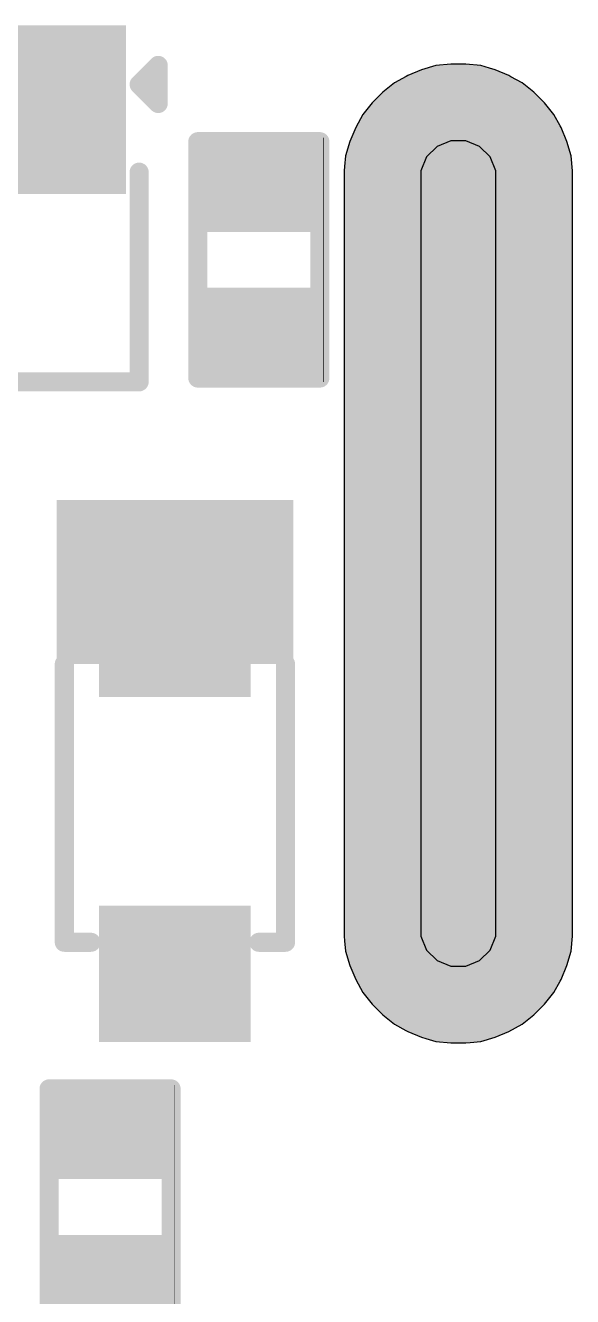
# Model space of a CAD drawing. Header units: inches. Extents: x -5 to 5450, y -4 to 5452.
# Drawn here: x 81.7 to 85.34, y 15.29 to 23.76 of the extents above; entities that cross this region are included whole.
import ezdxf

# ---------------------------------------------------------------- set-up
doc = ezdxf.new("R2010")
doc.units = ezdxf.units.IN
for name, color, linetype in [('Board_outline', 216, 'Continuous'), ('Ground', 76, 'Continuous'), ('Multi-Layer', 9, 'Continuous'), ('Power', 16, 'Continuous'), ('Top Layer', 1, 'Continuous'), ('Top Overlay', 2, 'Continuous'), ('Top Paste', 8, 'Continuous'), ('Top Solder', 216, 'Continuous')]:
    doc.layers.add(name, color=color, linetype=linetype)

# ---------------------------------------------------------------- blocks, each defined once
blk = doc.blocks.new('R___0402_58')
at = {"layer": 'Top Layer'}
for points in [[(-0.6985, -0.3175), (-0.6985, 0.3175), (-0.2413, 0.3175), (-0.2413, -0.3175)], [(0.2413, -0.3175), (0.2413, 0.3175), (0.6985, 0.3175), (0.6985, -0.3175)]]:
    blk.add_hatch(color=1, dxfattribs=at).paths.add_polyline_path(points)
at = {"layer": 'Top Paste'}
for points in [[(-0.6985, -0.3175), (-0.6985, 0.3175), (-0.2413, 0.3175), (-0.2413, -0.3175)], [(0.2413, -0.3175), (0.2413, 0.3175), (0.6985, 0.3175), (0.6985, -0.3175)]]:
    blk.add_hatch(color=8, dxfattribs=at).paths.add_polyline_path(points)
at = {"layer": 'Top Solder'}
for points in [[(-0.7535, -0.3725), (-0.7535, 0.3725), (-0.1863, 0.3725), (-0.1863, -0.3725)], [(0.1863, -0.3725), (0.1863, 0.3725), (0.7535, 0.3725), (0.7535, -0.3725)]]:
    blk.add_hatch(color=216, dxfattribs=at).paths.add_polyline_path(points)
at = {"layer": 'Top Overlay'}
for points in [[(-0.7874, 0.4064, 0.127, 0.127, 0), (0.7874, 0.4064, 0.127, 0.127, 0)], [(-0.7874, 0.4064, 0.127, 0.127, 0), (-0.7874, -0.4064, 0.127, 0.127, 0)], [(0.7874, 0.4064, 0.127, 0.127, 0), (0.7874, -0.4064, 0.127, 0.127, 0)], [(-0.7874, -0.4064, 0.127, 0.127, 0), (0.7874, -0.4064, 0.127, 0.127, 0)], [(-0.8128, -0.4318, 0.00323, 0.00323, 0), (0.8128, -0.4318, 0.00323, 0.00323, 0)]]:
    blk.add_lwpolyline(points, format="xyseb", dxfattribs=at)
for points in [[(-0.8191, 0.4064, 0.0635, 0.0635, 1), (-0.7556, 0.4064, 0.0635, 0.0635, 1)], [(-0.8191, 0.4064, 0.0635, 0.0635, 1), (-0.7556, 0.4064, 0.0635, 0.0635, 1)], [(0.7556, 0.4064, 0.0635, 0.0635, 1), (0.8191, 0.4064, 0.0635, 0.0635, 1)], [(0.7556, 0.4064, 0.0635, 0.0635, 1), (0.8191, 0.4064, 0.0635, 0.0635, 1)], [(-0.8191, -0.4064, 0.0635, 0.0635, 1), (-0.7556, -0.4064, 0.0635, 0.0635, 1)], [(-0.8191, -0.4064, 0.0635, 0.0635, 1), (-0.7556, -0.4064, 0.0635, 0.0635, 1)], [(0.7556, -0.4064, 0.0635, 0.0635, 1), (0.8191, -0.4064, 0.0635, 0.0635, 1)], [(0.7556, -0.4064, 0.0635, 0.0635, 1), (0.8191, -0.4064, 0.0635, 0.0635, 1)], [(-0.8136, -0.4318, 0.00161, 0.00161, 1), (-0.812, -0.4318, 0.00161, 0.00161, 1)], [(0.812, -0.4318, 0.00161, 0.00161, 1), (0.8136, -0.4318, 0.00161, 0.00161, 1)]]:
    blk.add_lwpolyline(points, format="xyseb", close=True, dxfattribs=at)
blk = doc.blocks.new('R___0402_59')
at = {"layer": 'Top Layer'}
for points in [[(-0.6985, -0.3175), (-0.6985, 0.3175), (-0.2413, 0.3175), (-0.2413, -0.3175)], [(0.2413, -0.3175), (0.2413, 0.3175), (0.6985, 0.3175), (0.6985, -0.3175)]]:
    blk.add_hatch(color=1, dxfattribs=at).paths.add_polyline_path(points)
at = {"layer": 'Top Paste'}
for points in [[(-0.6985, -0.3175), (-0.6985, 0.3175), (-0.2413, 0.3175), (-0.2413, -0.3175)], [(0.2413, -0.3175), (0.2413, 0.3175), (0.6985, 0.3175), (0.6985, -0.3175)]]:
    blk.add_hatch(color=8, dxfattribs=at).paths.add_polyline_path(points)
at = {"layer": 'Top Solder'}
for points in [[(-0.7535, -0.3725), (-0.7535, 0.3725), (-0.1863, 0.3725), (-0.1863, -0.3725)], [(0.1863, -0.3725), (0.1863, 0.3725), (0.7535, 0.3725), (0.7535, -0.3725)]]:
    blk.add_hatch(color=216, dxfattribs=at).paths.add_polyline_path(points)
at = {"layer": 'Top Overlay'}
for points in [[(-0.7874, 0.4064, 0.127, 0.127, 0), (0.7874, 0.4064, 0.127, 0.127, 0)], [(-0.7874, 0.4064, 0.127, 0.127, 0), (-0.7874, -0.4064, 0.127, 0.127, 0)], [(0.7874, 0.4064, 0.127, 0.127, 0), (0.7874, -0.4064, 0.127, 0.127, 0)], [(-0.7874, -0.4064, 0.127, 0.127, 0), (0.7874, -0.4064, 0.127, 0.127, 0)], [(-0.8128, -0.4318, 0.00323, 0.00323, 0), (0.8128, -0.4318, 0.00323, 0.00323, 0)]]:
    blk.add_lwpolyline(points, format="xyseb", dxfattribs=at)
for points in [[(-0.8191, 0.4064, 0.0635, 0.0635, 1), (-0.7556, 0.4064, 0.0635, 0.0635, 1)], [(-0.8191, 0.4064, 0.0635, 0.0635, 1), (-0.7556, 0.4064, 0.0635, 0.0635, 1)], [(0.7556, 0.4064, 0.0635, 0.0635, 1), (0.8191, 0.4064, 0.0635, 0.0635, 1)], [(0.7556, 0.4064, 0.0635, 0.0635, 1), (0.8191, 0.4064, 0.0635, 0.0635, 1)], [(-0.8191, -0.4064, 0.0635, 0.0635, 1), (-0.7556, -0.4064, 0.0635, 0.0635, 1)], [(-0.8191, -0.4064, 0.0635, 0.0635, 1), (-0.7556, -0.4064, 0.0635, 0.0635, 1)], [(0.7556, -0.4064, 0.0635, 0.0635, 1), (0.8191, -0.4064, 0.0635, 0.0635, 1)], [(0.7556, -0.4064, 0.0635, 0.0635, 1), (0.8191, -0.4064, 0.0635, 0.0635, 1)], [(-0.8136, -0.4318, 0.00161, 0.00161, 1), (-0.812, -0.4318, 0.00161, 0.00161, 1)], [(0.812, -0.4318, 0.00161, 0.00161, 1), (0.8136, -0.4318, 0.00161, 0.00161, 1)]]:
    blk.add_lwpolyline(points, format="xyseb", close=True, dxfattribs=at)
blk = doc.blocks.new('SOT_23_94')
at = {"layer": 'Top Layer'}
for points in [[(-0.41, 1.46), (0.41, 1.46), (0.41, 0.54), (-0.41, 0.54)], [(-1.36, -0.54), (-0.54, -0.54), (-0.54, -1.46), (-1.36, -1.46)], [(0.54, -0.54), (1.36, -0.54), (1.36, -1.46), (0.54, -1.46)]]:
    blk.add_hatch(color=1, dxfattribs=at).paths.add_polyline_path(points)
at = {"layer": 'Top Paste'}
for points in [[(-0.41, 1.46), (0.41, 1.46), (0.41, 0.54), (-0.41, 0.54)], [(-1.36, -0.54), (-0.54, -0.54), (-0.54, -1.46), (-1.36, -1.46)], [(0.54, -0.54), (1.36, -0.54), (1.36, -1.46), (0.54, -1.46)]]:
    blk.add_hatch(color=8, dxfattribs=at).paths.add_polyline_path(points)
at = {"layer": 'Top Solder'}
for points in [[(-0.5116, 1.5616), (0.5116, 1.5616), (0.5116, 0.4384), (-0.5116, 0.4384)], [(-1.4616, -0.4384), (-0.4384, -0.4384), (-0.4384, -1.5616), (-1.4616, -1.5616)], [(0.4384, -0.4384), (1.4616, -0.4384), (1.4616, -1.5616), (0.4384, -1.5616)]]:
    blk.add_hatch(color=216, dxfattribs=at).paths.add_polyline_path(points)
at = {"layer": 'Top Overlay'}
for points in [[(-1.5494, 0.8128, 0.127, 0.127, 0), (-1.5494, -0.5842, 0.127, 0.127, 0)], [(-0.5588, 0.8128, 0.127, 0.127, 0), (-1.5494, 0.8128, 0.127, 0.127, 0)], [(1.5494, 0.8128, 0.127, 0.127, 0), (0.5588, 0.8128, 0.127, 0.127, 0)], [(1.5494, 0.8128, 0.127, 0.127, 0), (1.5494, -0.5842, 0.127, 0.127, 0)], [(0.3302, -0.7874, 0.127, 0.127, 0), (-0.3302, -0.7874, 0.127, 0.127, 0)], [(-1.5494, -1.1684, 0.127, 0.127, 0), (-1.6764, -1.0414, 0.127, 0.127, 0)], [(-1.6764, -1.0414, 0.127, 0.127, 0), (-1.6764, -1.2954, 0.127, 0.127, 0)], [(-1.5494, -1.1684, 0.127, 0.127, 0), (-1.6764, -1.2954, 0.127, 0.127, 0)]]:
    blk.add_lwpolyline(points, format="xyseb", dxfattribs=at)
for points in [[(-1.5812, 0.8128, 0.0635, 0.0635, 1), (-1.5176, 0.8128, 0.0635, 0.0635, 1)], [(-1.5812, 0.8128, 0.0635, 0.0635, 1), (-1.5176, 0.8128, 0.0635, 0.0635, 1)], [(-0.5905, 0.8128, 0.0635, 0.0635, 1), (-0.5271, 0.8128, 0.0635, 0.0635, 1)], [(0.5271, 0.8128, 0.0635, 0.0635, 1), (0.5905, 0.8128, 0.0635, 0.0635, 1)], [(1.5176, 0.8128, 0.0635, 0.0635, 1), (1.5812, 0.8128, 0.0635, 0.0635, 1)], [(1.5176, 0.8128, 0.0635, 0.0635, 1), (1.5812, 0.8128, 0.0635, 0.0635, 1)], [(-1.5812, -0.5842, 0.0635, 0.0635, 1), (-1.5176, -0.5842, 0.0635, 0.0635, 1)], [(1.5176, -0.5842, 0.0635, 0.0635, 1), (1.5812, -0.5842, 0.0635, 0.0635, 1)], [(-0.3619, -0.7874, 0.0635, 0.0635, 1), (-0.2984, -0.7874, 0.0635, 0.0635, 1)], [(0.2984, -0.7874, 0.0635, 0.0635, 1), (0.3619, -0.7874, 0.0635, 0.0635, 1)], [(-1.7082, -1.0414, 0.0635, 0.0635, 1), (-1.6446, -1.0414, 0.0635, 0.0635, 1)], [(-1.7082, -1.0414, 0.0635, 0.0635, 1), (-1.6446, -1.0414, 0.0635, 0.0635, 1)], [(-1.5812, -1.1684, 0.0635, 0.0635, 1), (-1.5176, -1.1684, 0.0635, 0.0635, 1)], [(-1.5812, -1.1684, 0.0635, 0.0635, 1), (-1.5176, -1.1684, 0.0635, 0.0635, 1)], [(-1.7082, -1.2954, 0.0635, 0.0635, 1), (-1.6446, -1.2954, 0.0635, 0.0635, 1)], [(-1.7082, -1.2954, 0.0635, 0.0635, 1), (-1.6446, -1.2954, 0.0635, 0.0635, 1)]]:
    blk.add_lwpolyline(points, format="xyseb", close=True, dxfattribs=at)
blk = doc.blocks.new('SOD_323_164')
at = {"layer": 'Top Layer'}
for points in [[(-0.75, -0.45), (-1.55, -0.45), (-1.55, 0.45), (-0.75, 0.45)], [(1.55, -0.45), (0.75, -0.45), (0.75, 0.45), (1.55, 0.45)]]:
    blk.add_hatch(color=1, dxfattribs=at).paths.add_polyline_path(points)
at = {"layer": 'Top Overlay'}
for points in [[(-2.0068, 0.4827), (-0.9146, 0.4827), (-0.9146, 0.7875), (-2.0068, 0.7875)], [(-2.0068, -0.5079), (-1.575, -0.5079), (-1.575, 0.5081), (-2.0068, 0.5081)], [(-2.0068, -0.7873), (-0.9146, -0.7873), (-0.9146, -0.4825), (-2.0068, -0.4825)]]:
    blk.add_hatch(color=2, dxfattribs=at).paths.add_polyline_path(points)
at = {"layer": 'Top Paste'}
for points in [[(-0.75, -0.45), (-1.55, -0.45), (-1.55, 0.45), (-0.75, 0.45)], [(1.55, -0.45), (0.75, -0.45), (0.75, 0.45), (1.55, 0.45)]]:
    blk.add_hatch(color=8, dxfattribs=at).paths.add_polyline_path(points)
at = {"layer": 'Top Solder'}
for points in [[(-0.695, -0.505), (-1.605, -0.505), (-1.605, 0.505), (-0.695, 0.505)], [(1.605, -0.505), (0.695, -0.505), (0.695, 0.505), (1.605, 0.505)]]:
    blk.add_hatch(color=216, dxfattribs=at).paths.add_polyline_path(points)
at = {"layer": 'Top Overlay'}
for points in [[(0.9398, 0.7366, 0.127, 0.127, 0), (-0.9144, 0.7366, 0.127, 0.127, 0)], [(0.9398, 0.5588, 0.127, 0.127, 0), (0.9398, 0.7366, 0.127, 0.127, 0)], [(0.9398, -0.7366, 0.127, 0.127, 0), (0.9398, -0.5588, 0.127, 0.127, 0)], [(0.9398, -0.7366, 0.127, 0.127, 0), (-0.9144, -0.7366, 0.127, 0.127, 0)]]:
    blk.add_lwpolyline(points, format="xyseb", dxfattribs=at)
for points in [[(-0.9461, 0.7366, 0.0635, 0.0635, 1), (-0.8827, 0.7366, 0.0635, 0.0635, 1)], [(0.908, 0.7366, 0.0635, 0.0635, 1), (0.9715, 0.7366, 0.0635, 0.0635, 1)], [(0.908, 0.7366, 0.0635, 0.0635, 1), (0.9715, 0.7366, 0.0635, 0.0635, 1)], [(0.908, 0.5588, 0.0635, 0.0635, 1), (0.9715, 0.5588, 0.0635, 0.0635, 1)], [(0.908, -0.5588, 0.0635, 0.0635, 1), (0.9715, -0.5588, 0.0635, 0.0635, 1)], [(-0.9461, -0.7366, 0.0635, 0.0635, 1), (-0.8827, -0.7366, 0.0635, 0.0635, 1)], [(0.908, -0.7366, 0.0635, 0.0635, 1), (0.9715, -0.7366, 0.0635, 0.0635, 1)], [(0.908, -0.7366, 0.0635, 0.0635, 1), (0.9715, -0.7366, 0.0635, 0.0635, 1)]]:
    blk.add_lwpolyline(points, format="xyseb", close=True, dxfattribs=at)

msp = doc.modelspace()

# ---------------------------------------------------------------- linework, layer by layer
at = {"layer": 'Board_outline'}
for points in [[(84.3297, 22.7372, 0.254, 0.254, -1), (84.8297, 22.7372, 0.254, 0.254, 0)], [(84.3297, 17.7372, 0.254, 0.254, 0), (84.3297, 22.7372, 0.254, 0.254, 0)], [(84.8297, 17.7372, 0.254, 0.254, 0), (84.8297, 22.7372, 0.254, 0.254, 0)], [(84.8297, 17.7372, 0.254, 0.254, -1), (84.3297, 17.7372, 0.254, 0.254, 0)]]:
    msp.add_lwpolyline(points, format="xyseb", dxfattribs=at)
for points in [[(84.2662, 22.7372, 0.127, 0.127, 1), (84.3932, 22.7372, 0.127, 0.127, 1)], [(84.2662, 22.7372, 0.127, 0.127, 1), (84.3932, 22.7372, 0.127, 0.127, 1)], [(84.7662, 22.7372, 0.127, 0.127, 1), (84.8932, 22.7372, 0.127, 0.127, 1)], [(84.7662, 22.7372, 0.127, 0.127, 1), (84.8932, 22.7372, 0.127, 0.127, 1)], [(84.2662, 17.7372, 0.127, 0.127, 1), (84.3932, 17.7372, 0.127, 0.127, 1)], [(84.2662, 17.7372, 0.127, 0.127, 1), (84.3932, 17.7372, 0.127, 0.127, 1)], [(84.7662, 17.7372, 0.127, 0.127, 1), (84.8932, 17.7372, 0.127, 0.127, 1)], [(84.7662, 17.7372, 0.127, 0.127, 1), (84.8932, 17.7372, 0.127, 0.127, 1)]]:
    msp.add_lwpolyline(points, format="xyseb", close=True, dxfattribs=at)
at = {"layer": 'Ground'}
for p, q in [((84.3346, 23.4588), (84.2427, 23.4207)), ((84.4304, 23.4878), (84.3346, 23.4588)), ((84.53, 23.4977), (84.4304, 23.4878)), ((84.6294, 23.4977), (84.53, 23.4977)), ((84.53, 23.4977), (84.53, 23.4977)), ((84.53, 23.4977), (84.53, 23.4977)), ((84.729, 23.4878), (84.6294, 23.4977)), ((84.6294, 23.4977), (84.6294, 23.4977)), ((84.6294, 23.4977), (84.6294, 23.4977)), ((84.7871, 23.4702), (84.729, 23.4878)), ((84.8248, 23.4588), (84.7871, 23.4702)), ((84.9166, 23.4207), (84.8248, 23.4588)), ((84.8248, 23.4588), (84.8248, 23.4588)), ((84.8248, 23.4588), (84.8248, 23.4588)), ((84.1545, 23.3736), (84.0771, 23.3101)), ((84.2313, 23.4146), (84.1545, 23.3736)), ((84.2427, 23.4207), (84.2313, 23.4146)), ((84.2427, 23.4207), (84.2427, 23.4207)), ((84.2427, 23.4207), (84.2427, 23.4207)), ((84.2427, 23.4207), (84.2427, 23.4207)), ((84.9167, 23.4207), (84.9166, 23.4207)), ((84.9166, 23.4207), (84.9166, 23.4207)), ((84.9166, 23.4207), (84.9166, 23.4207)), ((84.9297, 23.4137), (84.9167, 23.4207)), ((85.0049, 23.3736), (84.9297, 23.4137)), ((85.0267, 23.3557), (85.0049, 23.3736)), ((85.0049, 23.3736), (85.0049, 23.3736)), ((85.0049, 23.3736), (85.0049, 23.3736)), ((84.0771, 23.3101), (84.0068, 23.2398)), ((85.0823, 23.3101), (85.0267, 23.3557)), ((85.1526, 23.2398), (85.0823, 23.3101)), ((84.0068, 23.2398), (83.9433, 23.1624)), ((85.2161, 23.1624), (85.1526, 23.2398)), ((83.9433, 23.1624), (83.8961, 23.0742)), ((85.2571, 23.0856), (85.2161, 23.1624)), ((83.8961, 23.0741), (83.8581, 22.9823)), ((83.8961, 23.0742), (83.8961, 23.0741)), ((83.8961, 23.0741), (83.8961, 23.0741)), ((85.2632, 23.0742), (85.2571, 23.0856)), ((85.3013, 22.9823), (85.2632, 23.0742)), ((85.2632, 23.0742), (85.2632, 23.0742)), ((85.2632, 23.0742), (85.2632, 23.0742)), ((85.2632, 23.0742), (85.2632, 23.0742)), ((83.8581, 22.9823), (83.829, 22.8865)), ((85.3303, 22.8865), (85.3013, 22.9823)), ((83.829, 22.8865), (83.8221, 22.8163)), ((85.3401, 22.7869), (85.3303, 22.8865)), ((83.8221, 22.8163), (83.8192, 22.7869)), ((83.8192, 22.7869), (83.8192, 22.7372)), ((85.3401, 22.7372), (85.3401, 22.7869)), ((85.3401, 22.7869), (85.3401, 22.7869)), ((85.3401, 22.7869), (85.3401, 22.7869)), ((83.8192, 22.7372), (83.8192, 17.7372)), ((85.3401, 17.7372), (85.3401, 22.7372)), ((83.8192, 17.7372), (83.8192, 17.6875)), ((85.3401, 17.6875), (85.3401, 17.7372)), ((83.8192, 17.6875), (83.8221, 17.6581)), ((83.8221, 17.6581), (83.829, 17.5879)), ((85.3303, 17.5879), (85.3401, 17.6875)), ((85.3401, 17.6875), (85.3401, 17.6875)), ((85.3401, 17.6875), (85.3401, 17.6875)), ((83.829, 17.5879), (83.8581, 17.4921)), ((85.3013, 17.4921), (85.3303, 17.5879)), ((83.8581, 17.4921), (83.8961, 17.4002)), ((85.2632, 17.4002), (85.3013, 17.4921)), ((83.8961, 17.4002), (83.8961, 17.4002)), ((83.8961, 17.4002), (83.8961, 17.4002)), ((83.8961, 17.4002), (83.9433, 17.312)), ((85.2161, 17.312), (85.2571, 17.3888)), ((85.2571, 17.3888), (85.2632, 17.4002)), ((85.2632, 17.4002), (85.2632, 17.4002)), ((85.2632, 17.4002), (85.2632, 17.4002)), ((85.2632, 17.4002), (85.2632, 17.4002)), ((83.9433, 17.312), (84.0068, 17.2346)), ((85.1526, 17.2346), (85.2161, 17.312)), ((84.0068, 17.2346), (84.0771, 17.1643)), ((85.0823, 17.1643), (85.1526, 17.2346)), ((84.0771, 17.1643), (84.0771, 17.1643)), ((84.0771, 17.1643), (84.0771, 17.1643)), ((84.0771, 17.1643), (84.1109, 17.1366)), ((84.1109, 17.1366), (84.1545, 17.1008)), ((85.0049, 17.1008), (85.0823, 17.1643)), ((84.1545, 17.1008), (84.1545, 17.1008)), ((84.1545, 17.1008), (84.1545, 17.1008)), ((84.1545, 17.1008), (84.2296, 17.0607)), ((84.2296, 17.0607), (84.2427, 17.0537)), ((84.2427, 17.0537), (84.2427, 17.0537)), ((84.2427, 17.0537), (84.2427, 17.0537)), ((84.2427, 17.0537), (84.3346, 17.0156)), ((84.8248, 17.0156), (84.9166, 17.0537)), ((84.9166, 17.0537), (85.0049, 17.1008)), ((84.9166, 17.0537), (84.9166, 17.0537)), ((84.9166, 17.0537), (84.9166, 17.0537)), ((84.3346, 17.0156), (84.3635, 17.0068)), ((84.3635, 17.0068), (84.4304, 16.9866)), ((84.4304, 16.9866), (84.53, 16.9767)), ((84.53, 16.9767), (84.6294, 16.9767)), ((84.6294, 16.9767), (84.6588, 16.9796)), ((84.6588, 16.9796), (84.729, 16.9865)), ((84.729, 16.9865), (84.8248, 17.0156))]:
    msp.add_line(p, q, dxfattribs=at)
for points in [[(84.3677, 22.8788, 1.016, 1.016, 0), (84.4381, 22.9491, 1.016, 1.016, 0)], [(84.4381, 22.9491, 1.016, 1.016, 0), (84.53, 22.9872, 1.016, 1.016, 0)], [(84.53, 22.9872, 1.016, 1.016, 0), (84.6294, 22.9872, 1.016, 1.016, 0)], [(84.6294, 22.9872, 1.016, 1.016, 0), (84.7213, 22.9491, 1.016, 1.016, 0)], [(84.7213, 22.9491, 1.016, 1.016, 0), (84.7916, 22.8788, 1.016, 1.016, 0)], [(84.3297, 22.7869, 1.016, 1.016, 0), (84.3677, 22.8788, 1.016, 1.016, 0)], [(84.7916, 22.8788, 1.016, 1.016, 0), (84.8297, 22.7869, 1.016, 1.016, 0)], [(84.3297, 22.7372, 1.016, 1.016, 0), (84.3297, 22.7869, 1.016, 1.016, 0)], [(84.8297, 22.7372, 1.016, 1.016, 0), (84.8297, 22.7869, 1.016, 1.016, 0)], [(84.3297, 17.7372, 1.016, 1.016, 0), (84.3297, 22.7372, 1.016, 1.016, 0)], [(84.8297, 17.7372, 1.016, 1.016, 0), (84.8297, 22.7372, 1.016, 1.016, 0)], [(84.3297, 17.6875, 1.016, 1.016, 0), (84.3297, 17.7372, 1.016, 1.016, 0)], [(84.8297, 17.6875, 1.016, 1.016, 0), (84.8297, 17.7372, 1.016, 1.016, 0)], [(84.3297, 17.6875, 1.016, 1.016, 0), (84.3677, 17.5956, 1.016, 1.016, 0)], [(84.7916, 17.5956, 1.016, 1.016, 0), (84.8297, 17.6875, 1.016, 1.016, 0)], [(84.3677, 17.5956, 1.016, 1.016, 0), (84.4381, 17.5253, 1.016, 1.016, 0)], [(84.7213, 17.5253, 1.016, 1.016, 0), (84.7916, 17.5956, 1.016, 1.016, 0)], [(84.4381, 17.5253, 1.016, 1.016, 0), (84.53, 17.4872, 1.016, 1.016, 0)], [(84.53, 17.4872, 1.016, 1.016, 0), (84.6294, 17.4872, 1.016, 1.016, 0)], [(84.6294, 17.4872, 1.016, 1.016, 0), (84.7213, 17.5253, 1.016, 1.016, 0)]]:
    msp.add_lwpolyline(points, format="xyseb", dxfattribs=at)
for points in [[(84.1841, 22.9491, 0.508, 0.508, 1), (84.6921, 22.9491, 0.508, 0.508, 1)], [(84.1841, 22.9491, 0.508, 0.508, 1), (84.6921, 22.9491, 0.508, 0.508, 1)], [(84.276, 22.9872, 0.508, 0.508, 1), (84.784, 22.9872, 0.508, 0.508, 1)], [(84.276, 22.9872, 0.508, 0.508, 1), (84.784, 22.9872, 0.508, 0.508, 1)], [(84.3754, 22.9872, 0.508, 0.508, 1), (84.8834, 22.9872, 0.508, 0.508, 1)], [(84.3754, 22.9872, 0.508, 0.508, 1), (84.8834, 22.9872, 0.508, 0.508, 1)], [(84.4673, 22.9491, 0.508, 0.508, 1), (84.9753, 22.9491, 0.508, 0.508, 1)], [(84.4673, 22.9491, 0.508, 0.508, 1), (84.9753, 22.9491, 0.508, 0.508, 1)], [(84.1137, 22.8788, 0.508, 0.508, 1), (84.6217, 22.8788, 0.508, 0.508, 1)], [(84.1137, 22.8788, 0.508, 0.508, 1), (84.6217, 22.8788, 0.508, 0.508, 1)], [(84.5376, 22.8788, 0.508, 0.508, 1), (85.0456, 22.8788, 0.508, 0.508, 1)], [(84.5376, 22.8788, 0.508, 0.508, 1), (85.0456, 22.8788, 0.508, 0.508, 1)], [(84.0757, 22.7869, 0.508, 0.508, 1), (84.5837, 22.7869, 0.508, 0.508, 1)], [(84.0757, 22.7869, 0.508, 0.508, 1), (84.5837, 22.7869, 0.508, 0.508, 1)], [(84.5757, 22.7869, 0.508, 0.508, 1), (85.0837, 22.7869, 0.508, 0.508, 1)], [(84.5757, 22.7869, 0.508, 0.508, 1), (85.0837, 22.7869, 0.508, 0.508, 1)], [(84.0757, 22.7372, 0.508, 0.508, 1), (84.5837, 22.7372, 0.508, 0.508, 1)], [(84.0757, 22.7372, 0.508, 0.508, 1), (84.5837, 22.7372, 0.508, 0.508, 1)], [(84.5757, 22.7372, 0.508, 0.508, 1), (85.0837, 22.7372, 0.508, 0.508, 1)], [(84.5757, 22.7372, 0.508, 0.508, 1), (85.0837, 22.7372, 0.508, 0.508, 1)], [(84.0757, 17.7372, 0.508, 0.508, 1), (84.5837, 17.7372, 0.508, 0.508, 1)], [(84.0757, 17.7372, 0.508, 0.508, 1), (84.5837, 17.7372, 0.508, 0.508, 1)], [(84.5757, 17.7372, 0.508, 0.508, 1), (85.0837, 17.7372, 0.508, 0.508, 1)], [(84.5757, 17.7372, 0.508, 0.508, 1), (85.0837, 17.7372, 0.508, 0.508, 1)], [(84.0757, 17.6875, 0.508, 0.508, 1), (84.5837, 17.6875, 0.508, 0.508, 1)], [(84.0757, 17.6875, 0.508, 0.508, 1), (84.5837, 17.6875, 0.508, 0.508, 1)], [(84.5757, 17.6875, 0.508, 0.508, 1), (85.0837, 17.6875, 0.508, 0.508, 1)], [(84.5757, 17.6875, 0.508, 0.508, 1), (85.0837, 17.6875, 0.508, 0.508, 1)], [(84.1137, 17.5956, 0.508, 0.508, 1), (84.6217, 17.5956, 0.508, 0.508, 1)], [(84.1137, 17.5956, 0.508, 0.508, 1), (84.6217, 17.5956, 0.508, 0.508, 1)], [(84.5376, 17.5956, 0.508, 0.508, 1), (85.0456, 17.5956, 0.508, 0.508, 1)], [(84.5376, 17.5956, 0.508, 0.508, 1), (85.0456, 17.5956, 0.508, 0.508, 1)], [(84.1841, 17.5253, 0.508, 0.508, 1), (84.6921, 17.5253, 0.508, 0.508, 1)], [(84.1841, 17.5253, 0.508, 0.508, 1), (84.6921, 17.5253, 0.508, 0.508, 1)], [(84.276, 17.4872, 0.508, 0.508, 1), (84.784, 17.4872, 0.508, 0.508, 1)], [(84.276, 17.4872, 0.508, 0.508, 1), (84.784, 17.4872, 0.508, 0.508, 1)], [(84.3754, 17.4872, 0.508, 0.508, 1), (84.8834, 17.4872, 0.508, 0.508, 1)], [(84.3754, 17.4872, 0.508, 0.508, 1), (84.8834, 17.4872, 0.508, 0.508, 1)], [(84.4673, 17.5253, 0.508, 0.508, 1), (84.9753, 17.5253, 0.508, 0.508, 1)], [(84.4673, 17.5253, 0.508, 0.508, 1), (84.9753, 17.5253, 0.508, 0.508, 1)]]:
    msp.add_lwpolyline(points, format="xyseb", close=True, dxfattribs=at)
at = {"layer": 'Multi-Layer'}
for p, q in [((84.4381, 22.9491), (84.3677, 22.8788)), ((84.53, 22.9872), (84.4381, 22.9491)), ((84.6294, 22.9872), (84.53, 22.9872)), ((84.7213, 22.9491), (84.6294, 22.9872)), ((84.7916, 22.8788), (84.7213, 22.9491)), ((84.3677, 22.8788), (84.3297, 22.7869)), ((84.8297, 22.7869), (84.7916, 22.8788)), ((84.3297, 22.7869), (84.3297, 22.7372)), ((84.8297, 22.7372), (84.8297, 22.7869)), ((84.3297, 22.7372), (84.3297, 17.7372)), ((84.3297, 22.7372), (84.3297, 22.7372)), ((84.8297, 17.7372), (84.8297, 22.7372)), ((84.3297, 17.7372), (84.3297, 17.6875)), ((84.8297, 17.6875), (84.8297, 17.7372)), ((84.8297, 17.7372), (84.8297, 17.7372)), ((84.3297, 17.6875), (84.3677, 17.5956)), ((84.7916, 17.5956), (84.8297, 17.6875)), ((84.3677, 17.5956), (84.4381, 17.5253)), ((84.7213, 17.5253), (84.7916, 17.5956)), ((84.4381, 17.5253), (84.53, 17.4872)), ((84.53, 17.4872), (84.6294, 17.4872)), ((84.6294, 17.4872), (84.7213, 17.5253))]:
    msp.add_line(p, q, dxfattribs=at)
at = {"layer": 'Power'}
for p, q in [((84.3346, 23.4588), (84.2427, 23.4207)), ((84.4304, 23.4878), (84.3346, 23.4588)), ((84.53, 23.4977), (84.4304, 23.4878)), ((84.6294, 23.4977), (84.53, 23.4977)), ((84.53, 23.4977), (84.53, 23.4977)), ((84.53, 23.4977), (84.53, 23.4977)), ((84.729, 23.4878), (84.6294, 23.4977)), ((84.6294, 23.4977), (84.6294, 23.4977)), ((84.6294, 23.4977), (84.6294, 23.4977)), ((84.7871, 23.4702), (84.729, 23.4878)), ((84.8248, 23.4588), (84.7871, 23.4702)), ((84.9166, 23.4207), (84.8248, 23.4588)), ((84.8248, 23.4588), (84.8248, 23.4588)), ((84.8248, 23.4588), (84.8248, 23.4588)), ((84.1545, 23.3736), (84.0771, 23.3101)), ((84.2313, 23.4146), (84.1545, 23.3736)), ((84.2427, 23.4207), (84.2313, 23.4146)), ((84.2427, 23.4207), (84.2427, 23.4207)), ((84.2427, 23.4207), (84.2427, 23.4207)), ((84.2427, 23.4207), (84.2427, 23.4207)), ((84.9167, 23.4207), (84.9166, 23.4207)), ((84.9166, 23.4207), (84.9166, 23.4207)), ((84.9166, 23.4207), (84.9166, 23.4207)), ((84.9297, 23.4137), (84.9167, 23.4207)), ((85.0049, 23.3736), (84.9297, 23.4137)), ((85.0267, 23.3557), (85.0049, 23.3736)), ((85.0049, 23.3736), (85.0049, 23.3736)), ((85.0049, 23.3736), (85.0049, 23.3736)), ((84.0771, 23.3101), (84.0068, 23.2398)), ((85.0823, 23.3101), (85.0267, 23.3557)), ((85.1526, 23.2398), (85.0823, 23.3101)), ((84.0068, 23.2398), (83.9433, 23.1624)), ((85.2161, 23.1624), (85.1526, 23.2398)), ((83.9433, 23.1624), (83.8961, 23.0742)), ((85.2571, 23.0856), (85.2161, 23.1624)), ((83.8961, 23.0741), (83.8581, 22.9823)), ((83.8961, 23.0742), (83.8961, 23.0741)), ((83.8961, 23.0741), (83.8961, 23.0741)), ((85.2632, 23.0742), (85.2571, 23.0856)), ((85.3013, 22.9823), (85.2632, 23.0742)), ((85.2632, 23.0742), (85.2632, 23.0742)), ((85.2632, 23.0742), (85.2632, 23.0742)), ((85.2632, 23.0742), (85.2632, 23.0742)), ((83.8581, 22.9823), (83.829, 22.8865)), ((85.3303, 22.8865), (85.3013, 22.9823)), ((83.829, 22.8865), (83.8221, 22.8163)), ((85.3401, 22.7869), (85.3303, 22.8865)), ((83.8221, 22.8163), (83.8192, 22.7869)), ((83.8192, 22.7869), (83.8192, 22.7372)), ((85.3401, 22.7372), (85.3401, 22.7869)), ((85.3401, 22.7869), (85.3401, 22.7869)), ((85.3401, 22.7869), (85.3401, 22.7869)), ((83.8192, 22.7372), (83.8192, 17.7372)), ((85.3401, 17.7372), (85.3401, 22.7372)), ((83.8192, 17.7372), (83.8192, 17.6875)), ((85.3401, 17.6875), (85.3401, 17.7372)), ((83.8192, 17.6875), (83.8221, 17.6581)), ((83.8221, 17.6581), (83.829, 17.5879)), ((85.3303, 17.5879), (85.3401, 17.6875)), ((85.3401, 17.6875), (85.3401, 17.6875)), ((85.3401, 17.6875), (85.3401, 17.6875)), ((83.829, 17.5879), (83.8581, 17.4921)), ((85.3013, 17.4921), (85.3303, 17.5879)), ((83.8581, 17.4921), (83.8961, 17.4002)), ((85.2632, 17.4002), (85.3013, 17.4921)), ((83.8961, 17.4002), (83.8961, 17.4002)), ((83.8961, 17.4002), (83.8961, 17.4002)), ((83.8961, 17.4002), (83.9433, 17.312)), ((85.2161, 17.312), (85.2571, 17.3888)), ((85.2571, 17.3888), (85.2632, 17.4002)), ((85.2632, 17.4002), (85.2632, 17.4002)), ((85.2632, 17.4002), (85.2632, 17.4002)), ((85.2632, 17.4002), (85.2632, 17.4002)), ((83.9433, 17.312), (84.0068, 17.2346)), ((85.1526, 17.2346), (85.2161, 17.312)), ((84.0068, 17.2346), (84.0771, 17.1643)), ((85.0823, 17.1643), (85.1526, 17.2346)), ((84.0771, 17.1643), (84.0771, 17.1643)), ((84.0771, 17.1643), (84.0771, 17.1643)), ((84.0771, 17.1643), (84.1109, 17.1366)), ((84.1109, 17.1366), (84.1545, 17.1008)), ((85.0049, 17.1008), (85.0823, 17.1643)), ((84.1545, 17.1008), (84.1545, 17.1008)), ((84.1545, 17.1008), (84.1545, 17.1008)), ((84.1545, 17.1008), (84.2296, 17.0607)), ((84.2296, 17.0607), (84.2427, 17.0537)), ((84.2427, 17.0537), (84.2427, 17.0537)), ((84.2427, 17.0537), (84.2427, 17.0537)), ((84.2427, 17.0537), (84.3346, 17.0156)), ((84.8248, 17.0156), (84.9166, 17.0537)), ((84.9166, 17.0537), (85.0049, 17.1008)), ((84.9166, 17.0537), (84.9166, 17.0537)), ((84.9166, 17.0537), (84.9166, 17.0537)), ((84.3346, 17.0156), (84.3635, 17.0068)), ((84.3635, 17.0068), (84.4304, 16.9866)), ((84.4304, 16.9866), (84.53, 16.9767)), ((84.53, 16.9767), (84.6294, 16.9767)), ((84.6294, 16.9767), (84.6588, 16.9796)), ((84.6588, 16.9796), (84.729, 16.9865)), ((84.729, 16.9865), (84.8248, 17.0156))]:
    msp.add_line(p, q, dxfattribs=at)
for points in [[(84.3677, 22.8788, 1.016, 1.016, 0), (84.4381, 22.9491, 1.016, 1.016, 0)], [(84.4381, 22.9491, 1.016, 1.016, 0), (84.53, 22.9872, 1.016, 1.016, 0)], [(84.53, 22.9872, 1.016, 1.016, 0), (84.6294, 22.9872, 1.016, 1.016, 0)], [(84.6294, 22.9872, 1.016, 1.016, 0), (84.7213, 22.9491, 1.016, 1.016, 0)], [(84.7213, 22.9491, 1.016, 1.016, 0), (84.7916, 22.8788, 1.016, 1.016, 0)], [(84.3297, 22.7869, 1.016, 1.016, 0), (84.3677, 22.8788, 1.016, 1.016, 0)], [(84.7916, 22.8788, 1.016, 1.016, 0), (84.8297, 22.7869, 1.016, 1.016, 0)], [(84.3297, 22.7372, 1.016, 1.016, 0), (84.3297, 22.7869, 1.016, 1.016, 0)], [(84.8297, 22.7372, 1.016, 1.016, 0), (84.8297, 22.7869, 1.016, 1.016, 0)], [(84.3297, 17.7372, 1.016, 1.016, 0), (84.3297, 22.7372, 1.016, 1.016, 0)], [(84.8297, 17.7372, 1.016, 1.016, 0), (84.8297, 22.7372, 1.016, 1.016, 0)], [(84.3297, 17.6875, 1.016, 1.016, 0), (84.3297, 17.7372, 1.016, 1.016, 0)], [(84.8297, 17.6875, 1.016, 1.016, 0), (84.8297, 17.7372, 1.016, 1.016, 0)], [(84.3297, 17.6875, 1.016, 1.016, 0), (84.3677, 17.5956, 1.016, 1.016, 0)], [(84.7916, 17.5956, 1.016, 1.016, 0), (84.8297, 17.6875, 1.016, 1.016, 0)], [(84.3677, 17.5956, 1.016, 1.016, 0), (84.4381, 17.5253, 1.016, 1.016, 0)], [(84.7213, 17.5253, 1.016, 1.016, 0), (84.7916, 17.5956, 1.016, 1.016, 0)], [(84.4381, 17.5253, 1.016, 1.016, 0), (84.53, 17.4872, 1.016, 1.016, 0)], [(84.53, 17.4872, 1.016, 1.016, 0), (84.6294, 17.4872, 1.016, 1.016, 0)], [(84.6294, 17.4872, 1.016, 1.016, 0), (84.7213, 17.5253, 1.016, 1.016, 0)]]:
    msp.add_lwpolyline(points, format="xyseb", dxfattribs=at)
for points in [[(84.1841, 22.9491, 0.508, 0.508, 1), (84.6921, 22.9491, 0.508, 0.508, 1)], [(84.1841, 22.9491, 0.508, 0.508, 1), (84.6921, 22.9491, 0.508, 0.508, 1)], [(84.276, 22.9872, 0.508, 0.508, 1), (84.784, 22.9872, 0.508, 0.508, 1)], [(84.276, 22.9872, 0.508, 0.508, 1), (84.784, 22.9872, 0.508, 0.508, 1)], [(84.3754, 22.9872, 0.508, 0.508, 1), (84.8834, 22.9872, 0.508, 0.508, 1)], [(84.3754, 22.9872, 0.508, 0.508, 1), (84.8834, 22.9872, 0.508, 0.508, 1)], [(84.4673, 22.9491, 0.508, 0.508, 1), (84.9753, 22.9491, 0.508, 0.508, 1)], [(84.4673, 22.9491, 0.508, 0.508, 1), (84.9753, 22.9491, 0.508, 0.508, 1)], [(84.1137, 22.8788, 0.508, 0.508, 1), (84.6217, 22.8788, 0.508, 0.508, 1)], [(84.1137, 22.8788, 0.508, 0.508, 1), (84.6217, 22.8788, 0.508, 0.508, 1)], [(84.5376, 22.8788, 0.508, 0.508, 1), (85.0456, 22.8788, 0.508, 0.508, 1)], [(84.5376, 22.8788, 0.508, 0.508, 1), (85.0456, 22.8788, 0.508, 0.508, 1)], [(84.0757, 22.7869, 0.508, 0.508, 1), (84.5837, 22.7869, 0.508, 0.508, 1)], [(84.0757, 22.7869, 0.508, 0.508, 1), (84.5837, 22.7869, 0.508, 0.508, 1)], [(84.5757, 22.7869, 0.508, 0.508, 1), (85.0837, 22.7869, 0.508, 0.508, 1)], [(84.5757, 22.7869, 0.508, 0.508, 1), (85.0837, 22.7869, 0.508, 0.508, 1)], [(84.0757, 22.7372, 0.508, 0.508, 1), (84.5837, 22.7372, 0.508, 0.508, 1)], [(84.0757, 22.7372, 0.508, 0.508, 1), (84.5837, 22.7372, 0.508, 0.508, 1)], [(84.5757, 22.7372, 0.508, 0.508, 1), (85.0837, 22.7372, 0.508, 0.508, 1)], [(84.5757, 22.7372, 0.508, 0.508, 1), (85.0837, 22.7372, 0.508, 0.508, 1)], [(84.0757, 17.7372, 0.508, 0.508, 1), (84.5837, 17.7372, 0.508, 0.508, 1)], [(84.0757, 17.7372, 0.508, 0.508, 1), (84.5837, 17.7372, 0.508, 0.508, 1)], [(84.5757, 17.7372, 0.508, 0.508, 1), (85.0837, 17.7372, 0.508, 0.508, 1)], [(84.5757, 17.7372, 0.508, 0.508, 1), (85.0837, 17.7372, 0.508, 0.508, 1)], [(84.0757, 17.6875, 0.508, 0.508, 1), (84.5837, 17.6875, 0.508, 0.508, 1)], [(84.0757, 17.6875, 0.508, 0.508, 1), (84.5837, 17.6875, 0.508, 0.508, 1)], [(84.5757, 17.6875, 0.508, 0.508, 1), (85.0837, 17.6875, 0.508, 0.508, 1)], [(84.5757, 17.6875, 0.508, 0.508, 1), (85.0837, 17.6875, 0.508, 0.508, 1)], [(84.1137, 17.5956, 0.508, 0.508, 1), (84.6217, 17.5956, 0.508, 0.508, 1)], [(84.1137, 17.5956, 0.508, 0.508, 1), (84.6217, 17.5956, 0.508, 0.508, 1)], [(84.5376, 17.5956, 0.508, 0.508, 1), (85.0456, 17.5956, 0.508, 0.508, 1)], [(84.5376, 17.5956, 0.508, 0.508, 1), (85.0456, 17.5956, 0.508, 0.508, 1)], [(84.1841, 17.5253, 0.508, 0.508, 1), (84.6921, 17.5253, 0.508, 0.508, 1)], [(84.1841, 17.5253, 0.508, 0.508, 1), (84.6921, 17.5253, 0.508, 0.508, 1)], [(84.276, 17.4872, 0.508, 0.508, 1), (84.784, 17.4872, 0.508, 0.508, 1)], [(84.276, 17.4872, 0.508, 0.508, 1), (84.784, 17.4872, 0.508, 0.508, 1)], [(84.3754, 17.4872, 0.508, 0.508, 1), (84.8834, 17.4872, 0.508, 0.508, 1)], [(84.3754, 17.4872, 0.508, 0.508, 1), (84.8834, 17.4872, 0.508, 0.508, 1)], [(84.4673, 17.5253, 0.508, 0.508, 1), (84.9753, 17.5253, 0.508, 0.508, 1)], [(84.4673, 17.5253, 0.508, 0.508, 1), (84.9753, 17.5253, 0.508, 0.508, 1)]]:
    msp.add_lwpolyline(points, format="xyseb", close=True, dxfattribs=at)

# ---------------------------------------------------------------- block references
for name, p, rotation in [('SOT_23_94', (80.9047, 22.1936), 180), ('R___0402_58', (83.2511, 22.1935), 90), ('SOD_323_164', (82.6923, 18.587), 270), ('R___0402_59', (82.2605, 15.8834), 90)]:
    msp.add_blockref(name, p, dxfattribs=dict(rotation=rotation))

doc.saveas('drawing.dxf')
